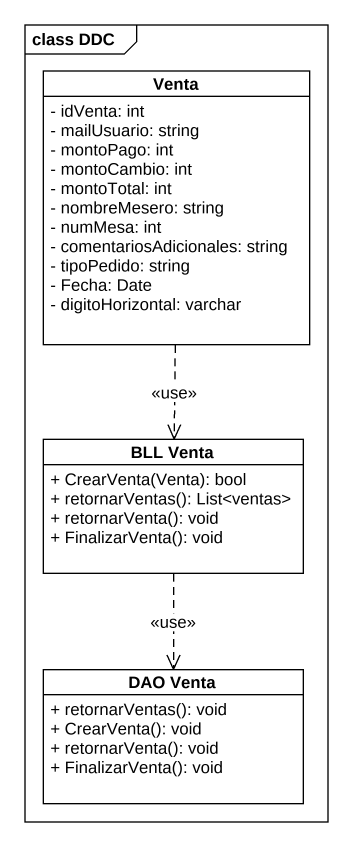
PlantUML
@startuml
mainframe class DDC
hide circle
hide empty members
skinparam classAttributeIconSize 0
class Venta {
  - idVenta: int
  - mailUsuario: string
  - montoPago: int
  - montoCambio: int
  - montoTotal: int
  - nombreMesero: string
  - numMesa: int
  - comentariosAdicionales: string
  - tipoPedido: string
  - Fecha: Date
  - digitoHorizontal: varchar
}
class "BLL Venta" as BLL_Venta {
  + CrearVenta(Venta): bool
  + retornarVentas(): List<ventas>
  + retornarVenta(): void
  + FinalizarVenta(): void
}
class "DAO Venta" as DAO_Venta {
  + retornarVentas(): void
  + CrearVenta(): void
  + retornarVenta(): void
  + FinalizarVenta(): void
}
Venta ..> BLL_Venta : <<use>>
BLL_Venta ..> DAO_Venta : <<use>>
@enduml
